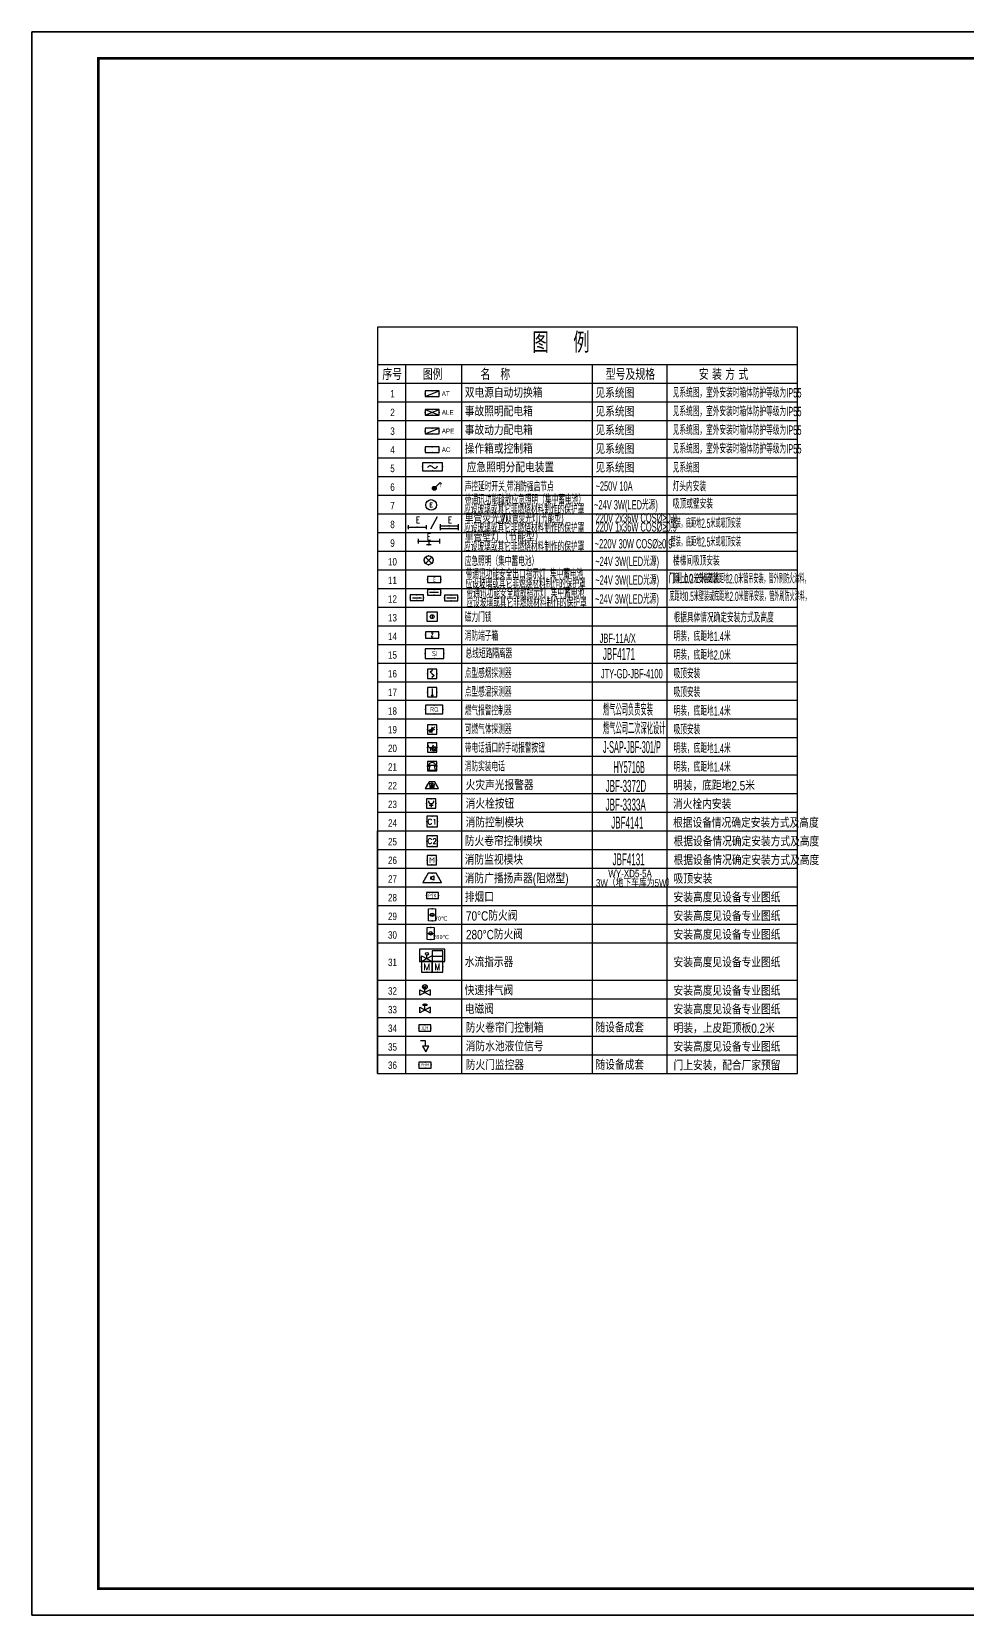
# Model space of a CAD drawing. Extents: x -54686 to 596156, y -555137 to 71395.
# Drawn here: x 512056 to 547088, y -483226 to -423826 of the extents above; entities that cross this region are included whole.
import ezdxf
from ezdxf.enums import TextEntityAlignment as Align

# ---------------------------------------------------------------- set-up
doc = ezdxf.new("R2010")
doc.units = 0
doc.header["$LTSCALE"] = 1000
doc.linetypes.add('DASH', pattern=[0.35, 0.25, -0.1])
doc.linetypes.add('DOTE', pattern=[2.42, 2, -0.2, 0.02, -0.2])
doc.layers.get('0').update_dxf_attribs({"linetype": 'CONTINUOUS'})
for name, color, linetype in [('BG-TEXT', 7, 'CONTINUOUS'), ('BG-WIRE', 7, 'CONTINUOUS'), ('DIM-系统', 3, 'CONTINUOUS'), ('EQUIP', 3, 'CONTINUOUS'), ('EQUIP-动力', 3, 'CONTINUOUS'), ('EQUIP-消防', 3, 'CONTINUOUS'), ('EQUIP-照明', 3, 'CONTINUOUS'), ('EQUIP-箱柜', 3, 'CONTINUOUS'), ('TEL_TEXT', 3, 'CONTINUOUS'), ('TEL_TITLE', 6, 'CONTINUOUS'), ('WIRE', 4, 'CONTINUOUS')]:
    doc.layers.add(name, color=color, linetype=linetype)
doc.styles.add('_HZTXT', font='ROS', dxfattribs={"width": 0.8, "bigfont": 'JD'})
doc.styles.add('_SIMPLEX', font='SIMPLEX', dxfattribs={"width": 0.8, "bigfont": 'JD'})
doc.styles.add('_TCH_LABEL', font='COMPLEX', dxfattribs={"bigfont": 'GBCBIG'})
doc.styles.add('_TEL_DIM', font='SIMPLEX', dxfattribs={"width": 0.8, "height": 3.5, "bigfont": 'HZTXT'})
doc.styles.add('JD', font='ROS', dxfattribs={"width": 0.8, "height": 600, "bigfont": 'HZTXT'})
doc.styles.get("Standard").update_dxf_attribs({"font": 'GBENOR', "bigfont": 'GBCBIG'})

# ---------------------------------------------------------------- blocks, each defined once
blk = doc.blocks.new('$equip$00001416')
for p, q in [((0.75, 0.6), (-0.75, 0.6)), ((-0.75, 0), (0.75, 0.6)), ((-0.75, 0.6), (-0.75, 0)), ((-0.75, 0), (0.75, 0)), ((0.75, 0), (0.75, 0.6))]:
    blk.add_line(p, q)
for p in [(-0.75, 0.3), (0, 0.6), (0, 0), (0.75, 0.3)]:
    blk.add_point(p)
at = {"style": '_TCH_LABEL', "flags": 9}
blk.add_attdef('A', (0, 0), '', height=0.00002, dxfattribs=at)
blk = doc.blocks.new('$equip$00001424')
for p, q in [((-0.75, 0), (0.75, 0.6)), ((-0.75, 0.6), (0.75, 0)), ((0.75, 0.6), (-0.75, 0.6)), ((-0.75, 0.6), (-0.75, 0)), ((-0.75, 0), (0.75, 0)), ((0.75, 0), (0.75, 0.6))]:
    blk.add_line(p, q)
for p in [(-0.75, 0.3), (0, 0.6), (0, 0), (0.75, 0.3)]:
    blk.add_point(p)
at = {"style": '_TCH_LABEL', "flags": 9}
blk.add_attdef('A', (0, 0), '', height=0.00002, dxfattribs=at)
blk = doc.blocks.new('$equip$00001413')
for p, q in [((0.75, 0.6), (-0.75, 0.6)), ((-0.75, 0.6), (-0.75, 0)), ((-0.75, 0), (0.75, 0)), ((0.75, 0), (0.75, 0.6))]:
    blk.add_line(p, q)
for p in [(-0.75, 0.3), (0, 0.6), (0, 0), (0.75, 0.3)]:
    blk.add_point(p)
at = {"style": '_TCH_LABEL', "flags": 9}
blk.add_attdef('A', (0, 0), '', height=0.00002, dxfattribs=at)
blk = doc.blocks.new('$equip$00001763')
for p, q in [((0.72, 0.66), (-0.72, 0.66)), ((-0.72, 0.66), (-0.72, 0)), ((-0.72, 0), (0.72, 0)), ((0.72, 0), (0.72, 0.66))]:
    blk.add_line(p, q)
for p in [(-0.72, 0.33), (0, 0.66), (0, 0), (0.72, 0.33)]:
    blk.add_point(p)
at = {"width": 0.8}
blk.add_text('E', height=0.45, dxfattribs=at).set_placement((-0.08, 0.11))
at = {"style": '_TEL_DIM', "flags": 1}
blk.add_attdef('A', text='', height=0.00002, dxfattribs=at).set_placement((0, 0), align=Align.MIDDLE_CENTER)
blk = doc.blocks.new('$equip$00001687')
for p, q in [((0.72, 0.6), (-0.72, 0.6)), ((-0.72, 0.6), (-0.72, 0)), ((-0.72, 0), (0.72, 0)), ((0.72, 0), (0.72, 0.6))]:
    blk.add_line(p, q)
at = {"color": 7}
blk.add_line((-0.48, 0.3), (0.48, 0.3), dxfattribs=at)
for p in [(-0.72, 0.3), (0, 0.6), (0, 0), (0.72, 0.3)]:
    blk.add_point(p)
blk.add_solid([(0.24, 0.23), (0.53, 0.3), (0.24, 0.37)])
at = {"layer": 'TEL_TEXT', "style": '_TEL_DIM', "flags": 1}
blk.add_attdef('A', text='', height=0.00002, dxfattribs=at).set_placement((0, 0), align=Align.MIDDLE_CENTER)
blk = doc.blocks.new('$equip$00001686')
for p, q in [((0.72, 0.6), (-0.72, 0.6)), ((-0.72, 0.6), (-0.72, 0)), ((-0.72, 0), (0.72, 0)), ((0.72, 0), (0.72, 0.6))]:
    blk.add_line(p, q)
at = {"color": 7}
blk.add_line((-0.48, 0.3), (0.48, 0.3), dxfattribs=at)
for p in [(-0.72, 0.3), (0, 0.6), (0, 0), (0.72, 0.3)]:
    blk.add_point(p)
blk.add_solid([(-0.24, 0.23), (-0.53, 0.3), (-0.24, 0.37)])
at = {"layer": 'TEL_TEXT', "style": '_TEL_DIM', "flags": 1}
blk.add_attdef('A', text='', height=0.00002, dxfattribs=at).set_placement((0, 0), align=Align.MIDDLE_CENTER)
blk = doc.blocks.new('$equip$00001685')
for p, q in [((0.72, 0), (-0.72, 0)), ((-0.72, 0), (-0.72, -0.6)), ((0.72, -0.6), (0.72, 0)), ((-0.72, -0.6), (0.72, -0.6)), ((-0.48, -0.3), (0.48, -0.3))]:
    blk.add_line(p, q)
for p in [(0, 0), (-0.72, -0.3), (0, -0.6), (0.72, -0.3)]:
    blk.add_point(p)
for points in [[(-0.24, -0.37), (-0.53, -0.3), (-0.24, -0.23)], [(0.24, -0.37), (0.53, -0.3), (0.24, -0.23)]]:
    blk.add_solid(points)
at = {"flags": 9}
blk.add_attdef('A', (0, 0), '', height=0.00002, dxfattribs=at)
blk = doc.blocks.new('$equip$00001700')
for p, q in [((-0.5, 0.5), (-0.5, -0.5)), ((0.5, 0.5), (-0.5, 0.5)), ((-0.2, 0.2), (0.05, 0.4)), ((0, 0), (-0.2, 0.2)), ((0, 0), (0.2, -0.2)), ((0.5, -0.5), (0.5, 0.5)), ((-0.5, -0.5), (0.5, -0.5)), ((0.2, -0.2), (-0.05, -0.4))]:
    blk.add_line(p, q)
for p in [(-0.5, 0), (0, 0.5), (0.5, 0), (0, -0.5)]:
    blk.add_point(p)
at = {"flags": 1}
for tag, height, p in [('A', 0.00002, (0, 0)), ('B', 0.4, (0.75, -0.2))]:
    blk.add_attdef(tag, text='', height=height, dxfattribs=at).set_placement(p, align=Align.MIDDLE_CENTER)
blk = doc.blocks.new('$equip_U$00000003')
for p, q in [((-0.5, 0), (-0.5, -1)), ((0.5, 0), (-0.5, 0)), ((0.5, -1), (0.5, 0)), ((-0.5, -1), (0.5, -1)), ((0, -0.12), (0, -0.91))]:
    blk.add_line(p, q)
blk.add_circle((0, -0.84), 0.075)
for p in [(0, 0), (-0.5, -0.5), (0, -1), (0.5, -0.5)]:
    blk.add_point(p)
for points in [[(-0.06, -0.8), (0.06, -0.8), (-0.08, -0.84), (0.08, -0.84)], [(-0.06, -0.88), (0.06, -0.88), (-0.08, -0.84), (0.08, -0.84)], [(-0.04, -0.77), (0.04, -0.77), (-0.06, -0.8), (0.06, -0.8)], [(-0.04, -0.9), (0.04, -0.9), (-0.06, -0.88), (0.06, -0.88)], [(0, -0.76), (0, -0.76), (-0.04, -0.77), (0.04, -0.77)], [(0, -0.91), (0, -0.91), (-0.04, -0.9), (0.04, -0.9)]]:
    blk.add_solid(points)
at = {"flags": 9}
blk.add_attdef('A', (0, 0), '', height=0.00002, dxfattribs=at)
blk.add_attdef('B', text='', height=0.4, dxfattribs=at).set_placement((0.78, -0.7), align=Align.MIDDLE_CENTER)
blk = doc.blocks.new('$equip$00001711')
for p, q in [((-0.5, 1), (-0.5, 0)), ((0.5, 1), (-0.5, 1)), ((-0.5, 0), (0.5, 0)), ((-0.17, 0.5), (-0.17, 0.15)), ((0.5, 0), (0.5, 1))]:
    blk.add_line(p, q)
for radius in [0.226, 0.113]:
    blk.add_circle((0.23, 0.36), radius)
blk.add_arc((-0.17, 0.8), 0.3, 180, 0)
for p in [(-0.5, 0.5), (0, 1), (0, 0), (0.5, 0.5)]:
    blk.add_point(p)
at = {"flags": 1}
for tag, height, p in [('A', 0.00002, (0, 0)), ('B', 0.4, (0.76, 0.31))]:
    blk.add_attdef(tag, text='', height=height, dxfattribs=at).set_placement(p, align=Align.MIDDLE_CENTER)
blk = doc.blocks.new('$equip$00001714')
for p, q in [((0.5, 1), (-0.5, 1)), ((-0.5, 1), (-0.5, 0)), ((-0.5, 0), (0.5, 0)), ((-0.4, 0.5), (-0.27, 0.5)), ((-0.25, 0.6), (-0.35, 0.1)), ((-0.35, 0.1), (0.35, 0.1)), ((0.25, 0.6), (-0.25, 0.6)), ((0.35, 0.1), (0.25, 0.6)), ((0.4, 0.5), (0.27, 0.5)), ((0.5, 0), (0.5, 1))]:
    blk.add_line(p, q)
blk.add_arc((0, 0.5), 0.4, 0, 180)
for p in [(-0.5, 0.5), (0, 1), (0, 0), (0.5, 0.5)]:
    blk.add_point(p)
at = {"flags": 1}
for tag, height, p in [('A', 0.00002, (0, 0)), ('B', 0.4, (0.79, 0.3))]:
    blk.add_attdef(tag, text='', height=height, dxfattribs=at).set_placement(p, align=Align.MIDDLE_CENTER)
blk = doc.blocks.new('$equip$00001712')
for p, q in [((-0.5, 1), (-0.5, 0)), ((0.5, 1), (-0.5, 1)), ((-0.5, 0), (0.5, 0)), ((-0.22, 0.33), (0.22, 0.33)), ((0, 0.5), (0, 0.15)), ((0.5, 0), (0.5, 1))]:
    blk.add_line(p, q)
blk.add_arc((0, 0.8), 0.3, 180, 0)
for p in [(-0.5, 0.5), (0, 1), (0, 0), (0.5, 0.5)]:
    blk.add_point(p)
at = {"flags": 1}
for tag, height, p in [('A', 0.00002, (0, 0)), ('B', 0.4, (0.73, 0.3))]:
    blk.add_attdef(tag, text='', height=height, dxfattribs=at).set_placement(p, align=Align.MIDDLE_CENTER)
blk = doc.blocks.new('$equip$00001726')
for p, q in [((-0.5, 0), (-0.5, -1)), ((0.5, 0), (-0.5, 0)), ((0.5, -1), (0.5, 0)), ((-0.5, -1), (0.5, -1))]:
    blk.add_line(p, q)
for p in [(0, 0), (-0.5, -0.5), (0, -1), (0.5, -0.5)]:
    blk.add_point(p)
at = {"flags": 9}
blk.add_attdef('A', (0, 0), '', height=0.00002, dxfattribs=at)
for tag, height, flags, p in [('$TEXT$', 0.6, 8, (0, -0.5)), ('B', 0.4, 9, (0.825, -0.7))]:
    blk.add_attdef(tag, text='', height=height, dxfattribs=dict(flags=flags)).set_placement(p, align=Align.MIDDLE_CENTER)
blk = doc.blocks.new('$equip$00001698')
for p, q in [((0.15, 0.36), (0.62, 0.83)), ((0.62, 0.83), (0.77, 0.69))]:
    blk.add_line(p, q)
blk.add_circle((0, 0.21), 0.208)
for points in [[(-0.18, 0.31), (0.18, 0.31), (-0.21, 0.21), (0.21, 0.21)], [(-0.18, 0.1), (0.18, 0.1), (-0.21, 0.21), (0.21, 0.21)], [(-0.1, 0.39), (0.1, 0.39), (-0.18, 0.31), (0.18, 0.31)], [(-0.1, 0.03), (0.1, 0.03), (-0.18, 0.1), (0.18, 0.1)], [(0, 0.42), (0, 0.42), (-0.1, 0.39), (0.1, 0.39)], [(0, 0), (0, 0), (-0.1, 0.03), (0.1, 0.03)]]:
    blk.add_solid(points)
blk.add_attdef('$TEXT$', text='', height=0.4).set_placement((0.64, 0.51), align=Align.MIDDLE_CENTER)
at = {"flags": 1}
blk.add_attdef('A', text='', height=0.00002, dxfattribs=at).set_placement((0, 0), align=Align.MIDDLE_CENTER)
blk = doc.blocks.new('_LINKPT1')
blk.add_line((0, 0), (0, 0))
blk = doc.blocks.new('$equip$00001702')
for p, q in [((-0.5, 0.5), (-0.5, -0.5)), ((0.5, 0.5), (-0.5, 0.5)), ((-0.15, -0.15), (0.05, 0.3)), ((-0.15, -0.15), (0.3, 0.3)), ((-0.15, -0.15), (0.3, 0.05)), ((0.5, -0.5), (0.5, 0.5)), ((-0.5, -0.5), (0.5, -0.5))]:
    blk.add_line(p, q)
blk.add_circle((-0.15, -0.15), 0.158)
for p in [(-0.5, 0), (0, 0.5), (0.5, 0), (0, -0.5)]:
    blk.add_point(p)
for points in [[(-0.15, 0.01), (-0.15, 0.01), (-0.23, -0.01), (-0.07, -0.01)], [(-0.29, -0.07), (-0.01, -0.07), (-0.31, -0.15), (0.01, -0.15)], [(-0.29, -0.23), (-0.01, -0.23), (-0.31, -0.15), (0.01, -0.15)], [(-0.23, -0.01), (-0.07, -0.01), (-0.29, -0.07), (-0.01, -0.07)], [(-0.23, -0.29), (-0.07, -0.29), (-0.29, -0.23), (-0.01, -0.23)], [(-0.15, -0.31), (-0.15, -0.31), (-0.23, -0.29), (-0.07, -0.29)]]:
    blk.add_solid(points)
at = {"flags": 1}
for tag, height, p in [('A', 0.00002, (0, 0)), ('B', 0.4, (0.73, -0.19))]:
    blk.add_attdef(tag, text='', height=height, dxfattribs=at).set_placement(p, align=Align.MIDDLE_CENTER)
blk = doc.blocks.new('$equip$00001776')
for p, q in [((0.72, 0.66), (-0.72, 0.66)), ((-0.72, 0.66), (-0.72, 0)), ((-0.72, 0), (0.72, 0)), ((0.72, 0), (0.72, 0.66))]:
    blk.add_line(p, q)
for p in [(-0.72, 0.33), (0, 0.66), (0, 0), (0.72, 0.33)]:
    blk.add_point(p)
at = {"color": 7, "style": '_TEL_DIM'}
blk.add_attdef('$TEXT$', text='', height=0.4, dxfattribs=at).set_placement((0, 0.33), align=Align.MIDDLE_CENTER)
at = {"color": 7, "style": '_TEL_DIM', "flags": 1}
blk.add_attdef('A', text='', height=0.00002, dxfattribs=at).set_placement((0, 0), align=Align.MIDDLE_CENTER)
blk = doc.blocks.new('$equip$00001755')
for p, q in [((0.65, 0), (-0.65, 0)), ((-0.65, 0), (-0.65, -0.65)), ((0.65, -0.65), (0.65, 0)), ((-0.65, -0.65), (0.65, -0.65))]:
    blk.add_line(p, q)
for p in [(0, 0), (-0.65, -0.33), (0, -0.65), (0.65, -0.33)]:
    blk.add_point(p)
at = {"width": 0.8}
blk.add_text('PYK', height=0.4, dxfattribs=at).set_placement((-0.02, -0.33), align=Align.MIDDLE)
at = {"flags": 9}
blk.add_attdef('A', (0, 0), '', height=0.00002, dxfattribs=at)
blk.add_attdef('B', text='', height=0.4, dxfattribs=at).set_placement((1.04, -0.36), align=Align.MIDDLE_CENTER)
blk = doc.blocks.new('$equip$00001756')
for p, q in [((-0.65, 0), (-0.65, -0.65)), ((0.65, 0), (-0.65, 0)), ((0.65, -0.65), (0.65, 0)), ((-0.65, -0.65), (0.65, -0.65))]:
    blk.add_line(p, q)
for p in [(0, 0), (-0.65, -0.33), (0, -0.65), (0.65, -0.33)]:
    blk.add_point(p)
at = {"width": 0.8}
blk.add_text('JLM', height=0.4, dxfattribs=at).set_placement((-0.02, -0.33), align=Align.MIDDLE)
at = {"flags": 9}
blk.add_attdef('A', (0, 0), '', height=0.00002, dxfattribs=at)
blk.add_attdef('B', text='', height=0.4, dxfattribs=at).set_placement((1.03, -0.35), align=Align.MIDDLE_CENTER)
blk = doc.blocks.new('A$C2AD7748D')
at = {"layer": 'EQUIP'}
for p, q in [((134, 285), (0, 285)), ((217, 149), (51, 149)), ((51, 149), (139, 0)), ((134, 149), (134, 285)), ((139, 0), (217, 149))]:
    blk.add_line(p, q, dxfattribs=at)
blk = doc.blocks.new('A$C00CB3F40')
at = {"layer": 'WIRE', "color": 4, "xscale": 1.95, "yscale": 1.95, "zscale": 1.95}
blk.add_blockref('A$C2AD7748D', (0, 0), dxfattribs=at)
blk = doc.blocks.new('M_Z39YJY')
for p, q in [((-0.55, 0.3), (0.55, -0.3)), ((0.55, 0.3), (-0.55, -0.3)), ((-0.55, -0.3), (-0.55, 0.3)), ((0, 0), (0, 0.35)), ((0.55, 0.3), (0.55, -0.3))]:
    blk.add_line(p, q)
blk.add_circle((0, 0.6), 0.25)
at = {"xscale": 0.002, "yscale": 0.002, "zscale": 0.002}
for p in [(-0.55, 0), (0, 0.85), (0, 0), (0.55, 0)]:
    blk.add_blockref('_LINKPT1', p, dxfattribs=at)
at = {"style": '_SIMPLEX', "flags": 8}
blk.add_attdef('$TEXT$', text='', height=0.32, dxfattribs=at).set_placement((0, 0.6), align=Align.MIDDLE_CENTER)
at = {"width": 0.8, "flags": 9}
blk.add_attdef('A', (0, 0), '', height=0.00002, dxfattribs=at)
blk = doc.blocks.new('$equip$00001328')
for p, q in [((-0.2, 0), (0.2, 0)), ((-0.2, -0.15), (-0.2, 0)), ((0.2, 0), (0.2, -0.15)), ((-0.55, -0.95), (-0.55, -0.35)), ((-0.55, -0.35), (0.55, -0.95)), ((0.55, -0.35), (-0.55, -0.95)), ((0.2, -0.15), (-0.2, -0.15)), ((0, -0.65), (0, -0.15)), ((0.55, -0.35), (0.55, -0.95))]:
    blk.add_line(p, q)
for p in [(0, 0), (-0.55, -0.7), (0, -0.65), (0.55, -0.7)]:
    blk.add_point(p)
at = {"style": '_TCH_LABEL', "flags": 9}
blk.add_attdef('A', (0, 0), '', height=0.00002, dxfattribs=at)
blk = doc.blocks.new('A$C5F0073ED')
blk.add_point((351, 1))
at = {"layer": 'EQUIP-消防'}
for p, q in [((202, 350), (0, 1)), ((0, 1), (703, 1)), ((502, 350), (202, 350)), ((502, 350), (202, 350)), ((244, 285), (332, 245)), ((264, 125), (244, 285)), ((332, 125), (244, 125)), ((244, 125), (244, 57)), ((244, 57), (332, 57)), ((332, 245), (312, 125)), ((332, 57), (332, 125)), ((352, 350), (352, 0)), ((396, 56), (396, 170)), ((456, 56), (396, 56)), ((456, 170), (456, 56)), ((703, 1), (502, 350))]:
    blk.add_line(p, q, dxfattribs=at)
blk.add_circle((426, 216), 55.4, dxfattribs=at)
for p in [(101, 175), (352, 350), (602, 175)]:
    blk.add_point(p, dxfattribs=at)
at = {"color": 7, "style": '_TEL_DIM', "flags": 1}
blk.add_attdef('A', text='', height=0.01, dxfattribs=at).set_placement((351, 1), align=Align.MIDDLE_CENTER)
blk = doc.blocks.new('$equip$00002789')
for p, q in [((0.65, 0.65), (-0.65, 0.65)), ((-0.65, 0.65), (-0.65, 0)), ((-0.65, 0), (0.65, 0)), ((0.65, 0), (0.65, 0.65))]:
    blk.add_line(p, q)
at = {"const_width": 0.04}
blk.add_lwpolyline([(-0.65, 0), (-0.65, 0.65), (0.65, 0.65), (0.65, 0), (-0.65, 0), (-0.65, 0.65)], dxfattribs=at)
for p in [(-0.65, 0.33), (0, 0.65), (0, 0), (0.65, 0.33)]:
    blk.add_point(p)
at = {"color": 7}
blk.add_attdef('$TEXT$', text='', height=0.3, dxfattribs=at).set_placement((0.01, 0.34), align=Align.MIDDLE_CENTER)
at = {"color": 7, "flags": 1}
for tag, height, p in [('A', 0.00002, (0, 0)), ('B', 0.4, (0.9, 0.25))]:
    blk.add_attdef(tag, text='', height=height, dxfattribs=at).set_placement(p, align=Align.MIDDLE_CENTER)
blk = doc.blocks.new('$equip$00001160')
for p, q in [((-1.2, 0.42), (-1.2, -0.42)), ((-1.2, 0.17), (1.2, 0.17)), ((1.2, 0.42), (1.2, -0.42)), ((-1.2, -0.17), (1.2, -0.17))]:
    blk.add_line(p, q)
at = {"const_width": 0.1}
for points in [[(-1.2, 0.17), (1.2, 0.17)], [(-1.2, -0.17), (1.2, -0.17)]]:
    blk.add_lwpolyline(points, dxfattribs=at)
at = {"layer": 'EQUIP-照明'}
for p in [(-1.2, 0), (0, 0.17), (1.2, 0), (0, -0.17)]:
    blk.add_point(p, dxfattribs=at)
at = {"layer": 'EQUIP-照明', "flags": 9}
blk.add_attdef('A', (0, 0), '', height=0.00002, dxfattribs=at)
blk = doc.blocks.new('$equip$00001159')
for p, q in [((-1.2, 0.25), (-1.2, -0.25)), ((-1.2, 0), (1.2, 0)), ((1.2, 0.25), (1.2, -0.25))]:
    blk.add_line(p, q)
at = {"const_width": 0.14}
blk.add_lwpolyline([(-1.2, 0), (1.2, 0)], dxfattribs=at)
at = {"layer": 'EQUIP-照明'}
for p in [(-1.2, 0), (0, 0), (1.2, 0)]:
    blk.add_point(p, dxfattribs=at)
at = {"layer": 'EQUIP-照明', "flags": 9}
blk.add_attdef('A', (0, 0), '', height=0.00002, dxfattribs=at)
blk = doc.blocks.new('$equip$00002677')
for p, q in [((-0.3, 0.7), (-0.7, 0)), ((-0.7, 0), (0.7, 0)), ((0.3, 0.7), (-0.3, 0.7)), ((-0.12, 0.42), (-0.12, 0.26)), ((-0.12, 0.42), (-0.04, 0.42)), ((-0.04, 0.26), (-0.12, 0.26)), ((-0.04, 0.42), (0.12, 0.5)), ((-0.04, 0.42), (-0.04, 0.26)), ((0.12, 0.17), (-0.04, 0.26)), ((0.12, 0.5), (0.12, 0.17)), ((0.7, 0), (0.3, 0.7))]:
    blk.add_line(p, q)
at = {"const_width": 0.04}
blk.add_lwpolyline([(-0.3, 0.7), (0.3, 0.7), (0.7, 0), (-0.7, 0), (-0.3, 0.7), (0.3, 0.7)], dxfattribs=at)
blk.add_lwpolyline([(-0.3, 0.7), (0.3, 0.7), (0.7, 0), (-0.7, 0), (-0.3, 0.7), (0.3, 0.7)], dxfattribs=at)
for p in [(-0.5, 0.35), (0, 0.7), (0, 0), (0.5, 0.35)]:
    blk.add_point(p)
at = {"color": 7, "flags": 1}
for tag, height, p in [('A', 0.00002, (0, 0)), ('B', 0.4, (0.96, 0.3))]:
    blk.add_attdef(tag, text='', height=height, dxfattribs=at).set_placement(p, align=Align.MIDDLE_CENTER)
blk = doc.blocks.new('$equip$00002778')
for p, q in [((0.65, 0.65), (-0.65, 0.65)), ((-0.65, 0.65), (-0.65, 0)), ((-0.65, 0), (0.65, 0)), ((0.65, 0), (0.65, 0.65))]:
    blk.add_line(p, q)
at = {"const_width": 0.04}
blk.add_lwpolyline([(-0.65, 0.65), (-0.65, 0), (0.65, 0), (0.65, 0.65), (-0.65, 0.65), (-0.65, 0)], dxfattribs=at)
for p in [(-0.65, 0.33), (0, 0.65), (0, 0), (0.65, 0.33)]:
    blk.add_point(p)
at = {"color": 7}
blk.add_attdef('$TEXT$', text='', height=0.34, dxfattribs=at).set_placement((0.01, 0.34), align=Align.MIDDLE_CENTER)
at = {"color": 7, "flags": 1}
for tag, height, p in [('A', 0.00002, (0, 0)), ('B', 0.4, (0.9, 0.25))]:
    blk.add_attdef(tag, text='', height=height, dxfattribs=at).set_placement(p, align=Align.MIDDLE_CENTER)
blk = doc.blocks.new('$equip$00002779')
for p, q in [((0.65, 0.65), (-0.65, 0.65)), ((-0.65, 0.65), (-0.65, 0)), ((-0.65, 0), (0.65, 0)), ((0.65, 0), (0.65, 0.65))]:
    blk.add_line(p, q)
at = {"const_width": 0.04}
blk.add_lwpolyline([(-0.65, 0.65), (-0.65, 0), (0.65, 0), (0.65, 0.65), (-0.65, 0.65), (-0.65, 0)], dxfattribs=at)
for p in [(-0.65, 0.33), (0, 0.65), (0, 0), (0.65, 0.33)]:
    blk.add_point(p)
at = {"color": 7}
blk.add_attdef('$TEXT$', text='', height=0.34, dxfattribs=at).set_placement((0.01, 0.34), align=Align.MIDDLE_CENTER)
at = {"color": 7, "flags": 1}
for tag, height, p in [('A', 0.00002, (0, 0)), ('B', 0.4, (0.9, 0.25))]:
    blk.add_attdef(tag, text='', height=height, dxfattribs=at).set_placement(p, align=Align.MIDDLE_CENTER)
blk = doc.blocks.new('$equip$00001838')
blk.add_circle((0, 0), 0.5)
at = {"color": 7, "style": '_TEL_DIM'}
blk.add_attdef('$TEXT$', text='', height=0.4, dxfattribs=at).set_placement((0, 0), align=Align.MIDDLE_CENTER)
at = {"color": 7, "style": '_TEL_DIM', "flags": 1}
blk.add_attdef('A', text='', height=0.00002, dxfattribs=at).set_placement((0, 0), align=Align.MIDDLE_CENTER)
blk = doc.blocks.new('$equip$00002539')
for p, q in [((-0.35, 0.35), (0.35, -0.35)), ((0.35, 0.35), (-0.35, -0.35))]:
    blk.add_line(p, q)
at = {"const_width": 0.04}
blk.add_lwpolyline([(-0.5, 0, 1), (0.5, 0, 1), (-0.5, 0, 0.911406)], format="xyb", dxfattribs=at)
blk.add_circle((0, 0), 0.5)
for p in [(-0.5, 0), (0, 0.5), (0.5, 0), (0, -0.5)]:
    blk.add_point(p)
at = {"color": 7, "style": '_TEL_DIM', "flags": 1}
blk.add_attdef('A', text='', height=0.00002, dxfattribs=at).set_placement((0, 0), align=Align.MIDDLE_CENTER)
blk = doc.blocks.new('$equip$00001164')
for p, q in [((-1.2, 0.66), (-1.2, 0.16)), ((-1.2, 0.41), (1.2, 0.41)), ((0, 0.41), (0, 0)), ((0, 0), (0, 0)), ((1.2, 0.66), (1.2, 0.16))]:
    blk.add_line(p, q)
at = {"const_width": 0.14}
for points in [[(-1.2, 0.41), (1.2, 0.41)], [(-0.28, 0), (0.28, 0)]]:
    blk.add_lwpolyline(points, dxfattribs=at)
for p in [(-1.2, 0.41), (0, 0.41), (0, 0), (1.2, 0.41)]:
    blk.add_point(p)
at = {"flags": 9}
blk.add_attdef('A', (0, 0), '', height=0.00002, dxfattribs=at)
blk = doc.blocks.new('$equip$00001427')
for p, q in [((0.75, 0.6), (-0.75, 0.6)), ((-0.75, 0.6), (-0.75, 0)), ((-0.75, 0), (0.75, 0)), ((0.75, 0), (0.75, 0.6))]:
    blk.add_line(p, q)
for centre, start, end in [((-0.17, 0.17), 37.875, 164.7449), ((0.17, 0.43), 217.875, 344.7449)]:
    blk.add_arc(centre, 0.214, start, end)
for p in [(-0.75, 0.3), (0, 0.6), (0, 0), (0.75, 0.3)]:
    blk.add_point(p)
at = {"style": '_TCH_LABEL', "flags": 9}
blk.add_attdef('A', (0, 0), '', height=0.00002, dxfattribs=at)
blk = doc.blocks.new('$equip_U$00000156(HT0578)')
at = {"color": 3}
for p, q in [((0, 0), (-1, 0)), ((-1, 0), (-1, -1)), ((1, 1), (0, 1)), ((0, 1), (0, 0)), ((0, 0), (1, 0)), ((1, 0), (0, 0)), ((0, 0), (0, -1)), ((0, -1), (0, 0)), ((1, 0), (1, 1)), ((1, -1), (1, 0)), ((-1, -1), (0, -1)), ((0, -1), (1, -1))]:
    blk.add_line(p, q, dxfattribs=at)
at = {"color": 3, "linetype": 'Continuous'}
for p, q in [((-0.99, 0), (-0.99, 0.54)), ((-0.99, 0.54), (0, 0)), ((0, 0.54), (-0.99, 0)), ((-0.49, 0.27), (-0.49, 0.59)), ((0, 0.54), (0, 0))]:
    blk.add_line(p, q, dxfattribs=at)
at = {"color": 7}
blk.add_line((0.1, 0.5), (0.9, 0.5), dxfattribs=at)
at = {"color": 4, "linetype": 'DASH'}
blk.add_lwpolyline([(-1.19, 0), (1.19, 0), (1.19, 1.16), (-1.19, 1.16)], close=True, dxfattribs=at)
at = {"color": 3}
blk.add_lwpolyline([(-1, 0), (1, 0), (1, 0), (-1, 0)], close=True, dxfattribs=at)
at = {"color": 3, "linetype": 'Continuous'}
blk.add_circle((-0.49, 0.72), 0.135, dxfattribs=at)
for p in [(-0.99, 0), (1, 0), (-1, -0.5), (-0.5, -1), (0, -1), (0.5, -1), (1, -0.5)]:
    blk.add_point(p)
at = {"color": 7}
blk.add_solid([(0.9, 0.5), (0.55, 0.57), (0.55, 0.43)], dxfattribs=at)
at = {"color": 7, "style": '_TEL_DIM', "flags": 1}
blk.add_attdef('A', text='', height=0.000025, dxfattribs=at).set_placement((0, 0), align=Align.MIDDLE_CENTER)
at = {"color": 7, "style": '_TEL_DIM'}
blk.add_attdef('$TEXT$', text='', height=0.627, dxfattribs=at).set_placement((-0.5, -0.5), align=Align.MIDDLE_CENTER)
at = {"color": 3, "style": '_TEL_DIM', "width": 0.8}
blk.add_attdef('M', text='', height=0.627, dxfattribs=at).set_placement((0.5, -0.5), align=Align.MIDDLE_CENTER)
blk = doc.blocks.new('$equip_U$00000169(HT0578)')
at = {"color": 1}
for p, q in [((0.5, 1), (-0.5, 1)), ((-0.5, 1), (-0.5, 0)), ((0.5, 1), (-0.5, 1)), ((-0.5, 1), (-0.5, 0)), ((-0.5, 0), (0.5, 0)), ((-0.5, 0), (0.5, 0)), ((0.5, 0), (0.5, 1)), ((0.5, 0), (0.5, 1))]:
    blk.add_line(p, q, dxfattribs=at)
at = {"color": 1, "const_width": 0.0125}
for points in [[(-0.5, 1), (-0.5, 0)], [(0.5, 1), (-0.5, 1)], [(-0.5, 0), (0.5, 0)], [(0.5, 0), (0.5, 1)]]:
    blk.add_lwpolyline(points, dxfattribs=at)
for p in [(-0.5, 0.5), (0, 1), (0, 0), (0.5, 0.5)]:
    blk.add_point(p)
at = {"color": 7, "style": '_TEL_DIM'}
blk.add_attdef('$TEXT$', text='', height=0.5, dxfattribs=at).set_placement((0, 0.49), align=Align.MIDDLE_CENTER)
at = {"color": 7, "style": '_TEL_DIM', "flags": 1}
blk.add_attdef('A', text='', height=0.000025, dxfattribs=at).set_placement((0, 0), align=Align.MIDDLE_CENTER)
blk = doc.blocks.new('$equip_U$00000170(HT0578)')
at = {"color": 1}
for p, q in [((0.5, 1), (-0.5, 1)), ((-0.5, 1), (-0.5, 0)), ((0.5, 1), (-0.5, 1)), ((-0.5, 1), (-0.5, 0)), ((-0.5, 0), (0.5, 0)), ((-0.5, 0), (0.5, 0)), ((0.5, 0), (0.5, 1)), ((0.5, 0), (0.5, 1))]:
    blk.add_line(p, q, dxfattribs=at)
at = {"color": 1, "const_width": 0.0125}
for points in [[(-0.5, 1), (-0.5, 0)], [(0.5, 1), (-0.5, 1)], [(-0.5, 0), (0.5, 0)], [(0.5, 0), (0.5, 1)]]:
    blk.add_lwpolyline(points, dxfattribs=at)
for p in [(-0.5, 0.5), (0, 1), (0, 0), (0.5, 0.5)]:
    blk.add_point(p)
at = {"color": 7, "style": '_TEL_DIM'}
blk.add_attdef('$TEXT$', text='', height=0.5, dxfattribs=at).set_placement((0, 0.49), align=Align.MIDDLE_CENTER)
at = {"color": 7, "style": '_TEL_DIM', "flags": 1}
blk.add_attdef('A', text='', height=0.000025, dxfattribs=at).set_placement((0, 0), align=Align.MIDDLE_CENTER)
blk = doc.blocks.new('$equip$00002402')
at = {"lineweight": 20}
for p, q in [((0.32, 0.56), (-0.33, 0.56)), ((-0.33, -0.56), (0.32, -0.56))]:
    blk.add_line(p, q, dxfattribs=at)
for p, q in [((-0.33, -0.56), (-0.33, 0.56)), ((-0.24, 0), (0, 0)), ((0, 0), (0.24, 0)), ((0.32, 0.56), (0.32, -0.56))]:
    blk.add_line(p, q)
at = {"const_width": 0.04}
for points in [[(-0.33, -0.56), (-0.33, 0.56)], [(-0.33, 0.56), (0.32, 0.56), (0.32, -0.56), (-0.33, -0.56), (-0.33, 0.56), (0.32, 0.56)]]:
    blk.add_lwpolyline(points, dxfattribs=at)
blk.add_circle((0, 0), 0.164)
for p in [(-0.33, 0), (0, 0.56), (0.32, 0), (0, -0.56)]:
    blk.add_point(p)
at = {"color": 7, "style": '_TEL_DIM', "flags": 1}
blk.add_attdef('A', text='', height=0.00002, dxfattribs=at).set_placement((0, 0), align=Align.MIDDLE_CENTER)
at = {"color": 7}
blk.add_attdef('$TEXT$', text='', height=0.4, dxfattribs=at).set_placement((0.83, -0.34), align=Align.MIDDLE_CENTER)
blk = doc.blocks.new('$equip$00002403')
for p, q in [((-0.33, -0.56), (-0.33, 0.56)), ((-0.24, 0), (0, 0)), ((0, 0), (0.24, 0)), ((0.32, 0.56), (0.32, -0.56))]:
    blk.add_line(p, q)
at = {"lineweight": 20}
for p, q in [((0.32, 0.56), (-0.33, 0.56)), ((-0.33, -0.56), (0.32, -0.56))]:
    blk.add_line(p, q, dxfattribs=at)
at = {"const_width": 0.04}
for points in [[(-0.33, 0.56), (0.32, 0.56), (0.32, -0.56), (-0.33, -0.56), (-0.33, 0.56), (0.32, 0.56)], [(-0.33, -0.56), (-0.33, 0.56)]]:
    blk.add_lwpolyline(points, dxfattribs=at)
blk.add_circle((0, 0), 0.164)
for p in [(-0.33, 0), (0, 0.56), (0.32, 0), (0, -0.56)]:
    blk.add_point(p)
at = {"color": 7, "style": '_TEL_DIM', "flags": 1}
blk.add_attdef('A', text='', height=0.00002, dxfattribs=at).set_placement((0, 0), align=Align.MIDDLE_CENTER)
at = {"color": 7}
blk.add_attdef('$TEXT$', text='', height=0.4, dxfattribs=at).set_placement((0.96, -0.34), align=Align.MIDDLE_CENTER)
blk = doc.blocks.new('SDG AETH AE5H')
at = {"layer": 'DIM-系统'}
blk.add_lwpolyline([(-54686, 13482), (29414, 13482), (29414, -45918), (-54686, -45918)], close=True, dxfattribs=at)

msp = doc.modelspace()

# ---------------------------------------------------------------- linework, layer by layer
for p, q in [((527254, -442029), (527005, -442489)), ((527065, -445696, 331063), (527065, -445841, 331063)), ((527067, -445696, 331063), (527067, -445841, 331063)), ((527070, -445696, 331063), (527070, -445841, 331063))]:
    msp.add_line(p, q)
at = {"elevation": 331063}
msp.add_lwpolyline([(526882, -445585), (527253, -445585), (527253, -445951), (526882, -445951)], close=True, dxfattribs=at)
msp.add_circle((527067, -445768, 331063), 72.6)
at = {"layer": 'BG-TEXT'}
msp.add_line((529794, -441896), (529709, -442246), dxfattribs=at)
at = {"layer": 'BG-WIRE'}
for p, q in [((540766, -434906), (525016, -434906)), ((525016, -434906), (525016, -454506)), ((540766, -462906), (540766, -434906)), ((525016, -436306), (540766, -436306)), ((526066, -436306), (526066, -454506)), ((528166, -436306), (528166, -454506)), ((533066, -436306), (533066, -454506)), ((535866, -436306), (535866, -454506)), ((525016, -437006), (540766, -437006)), ((525016, -437706), (540766, -437706)), ((525016, -438406), (540766, -438406)), ((525016, -439106), (540766, -439106)), ((525016, -439806), (540766, -439806)), ((525016, -440506), (540766, -440506)), ((525016, -441206), (540766, -441206)), ((525016, -441906), (540766, -441906)), ((525016, -441906), (540766, -441906)), ((525016, -442606), (540766, -442606)), ((525016, -443306), (540766, -443306)), ((525016, -444006), (540766, -444006)), ((525016, -444706), (540766, -444706)), ((525016, -445406), (540766, -445406)), ((525016, -446106), (540766, -446106)), ((525016, -446806), (540766, -446806)), ((525016, -447506), (540766, -447506)), ((525016, -448206), (540766, -448206)), ((525016, -448906), (540766, -448906)), ((525016, -449606), (540766, -449606)), ((525016, -450306), (540766, -450306)), ((525016, -451006), (540766, -451006)), ((525016, -451706), (540766, -451706)), ((525016, -451706), (540766, -451706)), ((526066, -451706), (526066, -462906)), ((525016, -452406), (540766, -452406)), ((528166, -452406), (528166, -462906)), ((533066, -452406), (533066, -462906)), ((535866, -452406), (535866, -462906)), ((525016, -453106), (540766, -453106)), ((525016, -453806), (540766, -453806)), ((525016, -453806), (525016, -462906)), ((525016, -462906), (525016, -453806)), ((525016, -454506), (540766, -454506)), ((525016, -455206), (540766, -455206)), ((525016, -455906), (540766, -455906)), ((525016, -456606), (540766, -456606)), ((525016, -457306), (540766, -457306)), ((525016, -458006), (540766, -458006)), ((525016, -459406), (540766, -459406)), ((525016, -460106), (540766, -460106)), ((525016, -460806), (540766, -460806)), ((525016, -461506), (540766, -461506)), ((525016, -462206), (540766, -462206)), ((525016, -462906), (540766, -462906))]:
    msp.add_line(p, q, dxfattribs=at)
at = {"layer": 'TEL_TITLE', "color": 6}
msp.add_lwpolyline([(512056, -483226), (596156, -483226), (596156, -423826), (512056, -423826)], close=True, dxfattribs=at)
at = {"layer": 'TEL_TITLE', "color": 6, "const_width": 100}
msp.add_lwpolyline([(514556, -482226), (595156, -482226), (595156, -424826), (514556, -424826)], close=True, dxfattribs=at)

# ---------------------------------------------------------------- block references
for name, p, xscale, yscale, zscale in [('_LINKPT1', (527140, -445768, 331063), 0.3024000000208616, 0.3024000000208616, 0.3024000000208616), ('A$C5F0073ED', (526810, -452214), 0.7, 0.7, 0.7)]:
    msp.add_blockref(name, p, dxfattribs=dict(xscale=xscale, yscale=yscale, zscale=zscale))
at = {"layer": 'DIM-系统'}
msp.add_blockref('SDG AETH AE5H', (566742, -437308), dxfattribs=at)
at = {"layer": 'EQUIP', "xscale": 350, "yscale": 350, "zscale": 350}
msp.add_blockref('M_Z39YJY', (526795, -459864), dxfattribs=at).add_auto_attribs({'$TEXT$': 'M'})
at = {"layer": 'EQUIP', "xscale": 0.7560000000521541, "yscale": 0.7560000000521541, "zscale": 0.7560000000521541}
msp.add_blockref('A$C00CB3F40', (526625, -462092), dxfattribs=at)
at = {"layer": 'EQUIP-动力', "xscale": 350, "yscale": 350, "zscale": 350}
msp.add_blockref('$equip$00001328', (526795, -460297), dxfattribs=at)
at = {"layer": 'EQUIP-消防'}
for name, p, xscale, yscale, zscale, values in [('$equip$00002778', (527159, -447331), 540, 540, 540, {'$TEXT$': 'SI'}), ('$equip$00002779', (527136, -449415), 500, 500, 500, {'$TEXT$': 'RQ'}), ('$equip_U$00000169(HT0578)', (527068, -453654), 400, 400, 400, {'$TEXT$': 'C1'}), ('$equip_U$00000170(HT0578)', (527068, -454386), 400, 400, 400, {'$TEXT$': 'C2'}), ('$equip$00001726', (527058, -454724), 350, 350, 350, {'$TEXT$': 'M'}), ('$equip$00002402', (527065, -456953), 400, 400, 400, {'$TEXT$': '70℃'}), ('$equip$00002403', (527012, -457648), 400, 400, 400, {'$TEXT$': '280℃'}), ('$equip_U$00000156(HT0578)', (527065, -458706), 400, 400, 400, {'M': 'M', '$TEXT$': 'M'}), ('$equip$00002789', (526799, -462699), 350, 350, 350, {'$TEXT$': 'FHM'})]:
    msp.add_blockref(name, p, dxfattribs=dict(at, xscale=xscale, yscale=yscale, zscale=zscale)).add_auto_attribs(values)
for name, p, xscale, yscale, zscale in [('$equip$00001700', (527067, -447909), 350, 350, 350), ('$equip_U$00000003', (527067, -448428), 350, 350, 350), ('$equip$00001702', (527067, -450003), 350, 350, 350), ('$equip$00001711', (527067, -450855), 350, 350, 350), ('$equip$00001714', (527067, -451555), 350, 350, 350), ('$equip$00001712', (527030, -452955), 350, 350, 350), ('$equip$00002677', (527066, -455742), 500, 500, 500), ('$equip$00001755', (527076, -456114), 350, 350, 350), ('$equip$00001756', (526795, -461082), 350, 350, 350)]:
    msp.add_blockref(name, p, dxfattribs=dict(at, xscale=xscale, yscale=yscale, zscale=zscale))
at = {"layer": 'EQUIP-照明'}
for name, p, xscale, yscale, zscale, values in [('$equip$00001698', (527149, -441026), 350, 350, 350, {'$TEXT$': 't'}), ('$equip$00001838', (527031, -441577), 400, 400, 400, {'$TEXT$': 'E'})]:
    msp.add_blockref(name, p, dxfattribs=dict(at, xscale=xscale, yscale=yscale, zscale=zscale)).add_auto_attribs(values)
for name, p, xscale, yscale, zscale in [('$equip$00001159', (526503, -442410), 280, 280, 280), ('$equip$00001160', (527700, -442410), 280, 280, 280), ('$equip$00001164', (526937, -443071), 333.3333333333333, 333.3333333333333, 333.3333333333333), ('$equip$00002539', (526934, -443651), 333.3333333333333, 333.3333333333333, 333.3333333333333), ('$equip$00001763', (527138, -444491), 350, 350, 350), ('$equip$00001686', (527138, -444958), 350, 350, 350), ('$equip$00001687', (526493, -445162), 350, 350, 350), ('$equip$00001685', (527782, -444958), 350, 350, 350)]:
    msp.add_blockref(name, p, dxfattribs=dict(at, xscale=xscale, yscale=yscale, zscale=zscale))
ref = msp.add_blockref('$equip$00001776', (527067, -446569), dxfattribs=dict(at, xscale=350, yscale=350, zscale=350))
ref.add_attrib('$TEXT$', 'Z', dxfattribs={"layer": 'TEL_TEXT', "height": 140, "style": '_TEL_DIM'}).set_placement((527067, -446454), align=Align.MIDDLE_CENTER)
at = {"layer": 'EQUIP-箱柜'}
for name, p, xscale, yscale, zscale in [('$equip$00001416', (527067, -437513), 350, 350, 350), ('$equip$00001424', (527067, -438213), 350, 350, 350), ('$equip$00001413', (527067, -439613), 350, 350, 350), ('$equip$00001427', (527083, -440302), 500, 500, 500)]:
    msp.add_blockref(name, p, dxfattribs=dict(at, xscale=xscale, yscale=yscale, zscale=zscale))
at = {"layer": 'EQUIP-箱柜', "color": 7, "xscale": 350, "yscale": 350, "zscale": 350}
msp.add_blockref('$equip$00001416', (527067, -438913), dxfattribs=at)

# ---------------------------------------------------------------- texts
at = {"style": '_HZTXT', "width": 0.8, "flags": 9}
for p in [(527063, -445768, 331063), (527067, -445768, 331063)]:
    msp.add_attdef('A', p, '传声器', height=0.00302, dxfattribs=at)
at = {"layer": 'BG-TEXT'}
for s, height, style, width, p in [('图    例', 770, 'JD', 0.8, (530822, -435872)), ('序号', 420, '_HZTXT', 0.8, (525199, -436889)), ('图例', 420, '_HZTXT', 0.8, (526716, -436889)), ('名   称', 420, '_HZTXT', 0.8, (528877, -436889)), ('型号及规格', 420, '_HZTXT', 0.8, (533573, -436889)), ('安 装 方 式', 420, '_HZTXT', 0.8, (537063, -436889)), ('双电源自动切换箱', 350, '_HZTXT', 0.8, (528289, -437552)), ('见系统图', 350, '_HZTXT', 0.8, (533189, -437561)), ('见系统图，室外安装时箱体防护等级为IP55', 350, '_HZTXT', 0.55, (536082, -437547)), ('1', 280, '_HZTXT', 0.8, (525497, -437547)), ('AT', 175, '_HZTXT', 0.8, (527427, -437492)), ('2', 280, '_HZTXT', 0.8, (525497, -438247)), ('ALE', 175, '_HZTXT', 0.8, (527427, -438192)), ('事故照明配电箱', 350, '_HZTXT', 0.8, (528289, -438252)), ('见系统图', 350, '_HZTXT', 0.8, (533189, -438261)), ('见系统图，室外安装时箱体防护等级为IP55', 350, '_HZTXT', 0.55, (536082, -438247)), ('3', 280, '_HZTXT', 0.8, (525497, -438947)), ('APE', 175, '_HZTXT', 0.8, (527427, -438892)), ('事故动力配电箱', 350, '_HZTXT', 0.8, (528289, -438952)), ('见系统图', 350, '_HZTXT', 0.8, (533189, -438961)), ('见系统图，室外安装时箱体防护等级为IP55', 350, '_HZTXT', 0.55, (536082, -438947)), ('4', 280, '_HZTXT', 0.8, (525497, -439647)), ('AC', 175, '_HZTXT', 0.8, (527427, -439592)), ('操作箱或控制箱', 350, '_HZTXT', 0.8, (528289, -439652)), ('见系统图', 350, '_HZTXT', 0.8, (533189, -439661)), ('见系统图，室外安装时箱体防护等级为IP55', 350, '_HZTXT', 0.55, (536082, -439647)), ('5', 280, '_HZTXT', 0.8, (525497, -440347)), ('应急照明分配电装置', 350, '_HZTXT', 0.8, (528364, -440351)), ('见系统图', 350, '_HZTXT', 0.8, (533189, -440361)), ('见系统图', 350, '_HZTXT', 0.55, (536082, -440361)), ('声控延时开关,带消防强启节点', 350, '_HZTXT', 0.55, (528289, -441068)), ('~250V 10A', 350, '_HZTXT', 0.55, (533189, -441047)), ('灯头内安装', 350, '_HZTXT', 0.55, (536082, -441061)), ('6', 280, '_HZTXT', 0.8, (525497, -441047)), ('带通讯功能疏散应急照明（集中蓄电池）', 350, '_HZTXT', 0.55, (528291, -441557)), ('吸顶或壁安装', 350, '_HZTXT', 0.55, (536090, -441716)), ('7', 280, '_HZTXT', 0.8, (525497, -441747)), ('应设玻璃或其它非燃烧材料制作的保护罩', 350, '_HZTXT', 0.55, (528264, -441918)), ('单管荧光灯', 315, '_HZTXT', 0.8, (528289, -442249)), ('双管荧光灯(节能型)', 350, '_HZTXT', 0.55, (529807, -442260)), (' ~24V 3W(LED光源)', 350, '_HZTXT', 0.55, (533057, -441747)), ('220V 2x36W COS%%C≥0.9', 350, '_HZTXT', 0.55, (533193, -442238)), ('8', 280, '_HZTXT', 0.8, (525497, -442447)), ('应设玻璃或其它非燃烧材料制作的保护罩', 350, '_HZTXT', 0.55, (528264, -442618)), ('220V 1x36W COS%%C≥0.9', 350, '_HZTXT', 0.55, (533193, -442576)), ('壁装，底距地2.5米或吸顶安装', 350, '_HZTXT', 0.42, (536004, -442437)), ('9', 280, '_HZTXT', 0.8, (525497, -443147)), ('应设玻璃或其它非燃烧材料制作的保护罩', 350, '_HZTXT', 0.55, (528264, -443318)), ('单管壁灯（节能型）', 315, '_HZTXT', 0.8, (528289, -442942)), (' ~220V 30W COS%%C≥0.9', 350, '_HZTXT', 0.55, (533082, -443208)), ('壁装，底距地2.5米或吸顶安装', 350, '_HZTXT', 0.42, (536004, -443137)), ('10', 280, '_HZTXT', 0.8, (525412, -443847)), ('应急照明（集中蓄电池）', 350, '_HZTXT', 0.55, (528289, -443868)), ('~24V 3W(LED光源)', 350, '_HZTXT', 0.55, (533179, -443868)), ('楼梯间吸顶安装', 350, '_HZTXT', 0.55, (536092, -443852)), ('11', 280, '_HZTXT', 0.8, (525412, -444547)), ('带通讯功能安全出口指示灯  集中蓄电池', 350, '_HZTXT', 0.55, (528321, -444343)), ('~24V 3W(LED光源)', 350, '_HZTXT', 0.55, (533179, -444568)), ('~24V 3W(LED光源)', 350, '_HZTXT', 0.55, (533179, -444568)), ('门洞上0.2米安装或底距地2.0米管吊安装，管外刷防火涂料，', 350, '_HZTXT', 0.42, (535940, -444521)), ('门洞上0.2米安装', 350, '_HZTXT', 0.55, (535940, -444511)), ('应设玻璃或其它非燃烧材料制作的保护罩', 350, '_HZTXT', 0.55, (528319, -444707)), ('带通讯功能安全疏散指示灯  集中蓄电池', 350, '_HZTXT', 0.55, (528354, -445054)), ('~24V 3W(LED光源)', 350, '_HZTXT', 0.55, (533173, -445279)), ('底距地0.5米壁装或底距地2.0米管吊安装，管外刷防火涂料，', 350, '_HZTXT', 0.42, (535959, -445181)), ('12', 280, '_HZTXT', 0.8, (525412, -445247)), ('应设玻璃或其它非燃烧材料制作的保护罩', 350, '_HZTXT', 0.55, (528351, -445416)), ('13', 280, '_HZTXT', 0.8, (525412, -445947)), ('磁力门锁', 350, '_HZTXT', 0.55, (528289, -445968)), ('根据具体情况确定安装方式及高度', 350, '_HZTXT', 0.55, (536116, -445982)), ('14', 280, '_HZTXT', 0.8, (525412, -446647)), ('消防端子箱', 350, '_HZTXT', 0.55, (528289, -446668)), (' JBF-11A/X', 350, '_HZTXT', 0.55, (533267, -446752)), ('明装，底距地1.4米', 350, '_HZTXT', 0.55, (536116, -446682)), ('15', 280, '_HZTXT', 0.8, (525412, -447347)), ('总线短路隔离器', 350, '_HZTXT', 0.55, (528318, -447329)), ('JBF4171', 450, '_HZTXT', 0.5, (533465, -447388)), ('明装，底距地2.0米', 350, '_HZTXT', 0.55, (536116, -447382)), ('16', 280, '_HZTXT', 0.8, (525412, -448047)), ('点型感烟探测器  ', 350, '_HZTXT', 0.55, (528289, -448068)), ('JTY-GD-JBF-4100', 350, '_HZTXT', 0.55, (533391, -448079)), ('吸顶安装', 350, '_HZTXT', 0.55, (536116, -448082)), ('17', 280, '_HZTXT', 0.8, (525412, -448747)), ('点型感温探测器', 350, '_HZTXT', 0.55, (528289, -448768)), ('吸顶安装', 350, '_HZTXT', 0.55, (536116, -448782)), ('燃气公司负责安装', 450, '_HZTXT', 0.4, (533471, -449482)), ('18', 280, '_HZTXT', 0.8, (525412, -449447)), ('燃气报警控制器', 350, '_HZTXT', 0.55, (528289, -449468)), ('明装，底距地1.4米', 350, '_HZTXT', 0.55, (536116, -449482)), ('19', 280, '_HZTXT', 0.8, (525412, -450147)), ('可燃气体探测器', 350, '_HZTXT', 0.55, (528289, -450168)), ('燃气公司二次深化设计', 450, '_HZTXT', 0.4, (533471, -450182)), ('吸顶安装', 350, '_HZTXT', 0.55, (536116, -450182)), ('20', 280, '_HZTXT', 0.8, (525412, -450847)), ('带电话插口的手动报警按钮', 350, '_HZTXT', 0.55, (528289, -450868)), ('J-SAP-JBF-301/P', 450, '_HZTXT', 0.4, (533471, -450882)), ('明装，底距地1.4米', 350, '_HZTXT', 0.55, (536116, -450882)), ('21', 280, '_HZTXT', 0.8, (525412, -451547)), ('消防实装电话', 350, '_HZTXT', 0.55, (528289, -451568)), ('明装，底距地1.4米', 350, '_HZTXT', 0.55, (536116, -451582)), ('22', 280, '_HZTXT', 0.8, (525412, -452247)), ('火灾声光报警器', 350, '_HZTXT', 0.8, (528322, -452268)), ('JBF-3372D', 450, '_HZTXT', 0.5, (533569, -452343)), ('明装，底距地2.5米', 350, '_HZTXT', 0.8, (536097, -452282)), ('消火栓按钮', 350, '_HZTXT', 0.8, (528322, -452968)), ('JBF-3333A', 450, '_HZTXT', 0.5, (533568, -453042)), ('消火栓内安装', 350, '_HZTXT', 0.8, (536097, -452982)), ('23', 280, '_HZTXT', 0.8, (525412, -452947)), ('24', 280, '_HZTXT', 0.8, (525412, -453647)), ('消防控制模块', 350, '_HZTXT', 0.8, (528322, -453668)), ('JBF4141', 450, '_HZTXT', 0.5, (533779, -453716)), ('根据设备情况确定安装方式及高度', 350, '_HZTXT', 0.8, (536097, -453682)), ('25', 280, '_HZTXT', 0.8, (525412, -454347)), ('防火卷帘控制模块', 350, '_HZTXT', 0.8, (528289, -454368)), ('根据设备情况确定安装方式及高度', 350, '_HZTXT', 0.8, (536116, -454382)), ('26', 280, '_HZTXT', 0.8, (525412, -455047)), ('消防监视模块', 350, '_HZTXT', 0.8, (528289, -455068)), ('JBF4131', 450, '_HZTXT', 0.5, (533828, -455095)), ('根据设备情况确定安装方式及高度', 350, '_HZTXT', 0.8, (536116, -455082)), ('27', 280, '_HZTXT', 0.8, (525412, -455747)), ('消防广播扬声器(阻燃型)', 350, '_HZTXT', 0.8, (528289, -455768)), ('3W（地下车库为5W）', 280, '_HZTXT', 0.8, (533205, -455895)), ('WY-XD5-5A', 280, '_HZTXT', 0.8, (533669, -455542)), ('吸顶安装', 350, '_HZTXT', 0.8, (536116, -455782)), ('28', 280, '_HZTXT', 0.8, (525412, -456447)), ('排烟口', 350, '_HZTXT', 0.8, (528289, -456468)), ('安装高度见设备专业图纸', 350, '_HZTXT', 0.8, (536116, -456482)), ('70%%DC防火阀', 350, '_HZTXT', 0.8, (528334, -457168)), ('29', 280, '_HZTXT', 0.8, (525412, -457147)), ('安装高度见设备专业图纸', 350, '_HZTXT', 0.8, (536116, -457182)), ('30', 280, '_HZTXT', 0.8, (525412, -457847)), ('280%%DC防火阀', 350, '_HZTXT', 0.8, (528334, -457868)), ('安装高度见设备专业图纸', 350, '_HZTXT', 0.8, (536116, -457882)), ('水流指示器', 350, '_HZTXT', 0.8, (528289, -458905)), ('安装高度见设备专业图纸', 350, '_HZTXT', 0.8, (536116, -458918)), ('31', 280, '_HZTXT', 0.8, (525412, -458874)), ('32', 280, '_HZTXT', 0.8, (525412, -459947)), ('快速排气阀', 350, '_HZTXT', 0.8, (528289, -459968)), ('安装高度见设备专业图纸', 350, '_HZTXT', 0.8, (536116, -459982)), ('电磁阀', 350, '_HZTXT', 0.8, (528289, -460668)), ('安装高度见设备专业图纸', 350, '_HZTXT', 0.8, (536116, -460682)), ('33', 280, '_HZTXT', 0.8, (525412, -460647)), ('34', 280, '_HZTXT', 0.8, (525412, -461347)), ('防火卷帘门控制箱', 350, '_HZTXT', 0.8, (528325, -461368)), ('随设备成套', 350, '_HZTXT', 0.8, (533189, -461361)), ('明装，上皮距顶板0.2米', 350, '_HZTXT', 0.8, (536116, -461382)), ('35', 280, '_HZTXT', 0.8, (525412, -462047)), ('消防水池液位信号', 350, '_HZTXT', 0.8, (528325, -462068)), ('安装高度见设备专业图纸', 350, '_HZTXT', 0.8, (536116, -462082)), ('36', 280, '_HZTXT', 0.8, (525412, -462732)), ('防火门监控器', 350, '_HZTXT', 0.8, (528325, -462768)), ('随设备成套', 350, '_HZTXT', 0.8, (533189, -462761)), ('门上安装，配合厂家预留', 350, '_HZTXT', 0.8, (536116, -462782))]:
    msp.add_text(s, height=height, dxfattribs=dict(at, style=style, width=width)).set_placement(p)
at = {"layer": 'TEL_TEXT', "style": '_TEL_DIM', "width": 0.64}
for p in [(526457, -442266), (527654, -442266), (526868, -442894)]:
    msp.add_text('E', height=245, dxfattribs=at).set_placement(p)
at = {"layer": 'TEL_TEXT', "linetype": 'DOTE', "style": '_HZTXT', "width": 0.4}
msp.add_text('HY5716B', height=450, dxfattribs=at).set_placement((533863, -451634))

doc.saveas('drawing.dxf')
